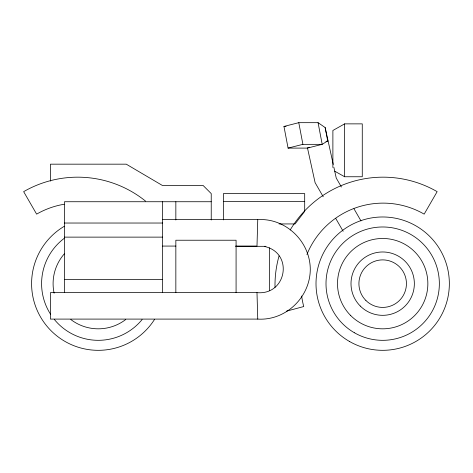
<?xml version="1.0" encoding="UTF-8"?>
<svg xmlns="http://www.w3.org/2000/svg" width="473" height="473" viewBox="0 0 473 473"><rect width="100%" height="100%" fill="white"/><g stroke="black" fill="none" stroke-linecap="round" stroke-linejoin="round"><path stroke-width="0.71" d="M264.815 246.522C293.875 253.203 286.549 295.483 256.993 292.633L50.445 292.633L50.445 319.092L257.755 319.092C285.739 320.854 310.193 297.233 310.282 269.35C310.193 241.466 285.739 217.846 257.755 219.614L256.993 246.072L235.613 246.072M334.742 171.191L344.64 176.754L362.271 176.754L362.271 123.867L344.64 123.867L332.886 130.477L332.886 167.489M333.264 164.486L325.146 127.544L318.069 122.678L298.782 122.678L283.96 126.439L288.075 148.102L307.367 148.102L309.336 147.239M286.336 311.204L303.743 306.539A82.148 82.148 0 0 1 301.65 295.997M288.075 148.102L302.903 144.342L322.19 144.342L327.688 140.913L325.146 127.544M307.367 148.102L322.19 144.342L318.069 122.678M325.968 141.38L328.085 140.913M283.96 126.439L286.1 126.439M223.404 201.557L304.689 201.557M211.23 201.735L64.476 201.735L64.476 292.633M162.617 219.614L257.755 219.614M64.476 223.031L162.617 223.031M279.023 223.936L295.063 223.936L304.689 211.396L304.689 193.599L223.404 193.599L223.404 219.898M64.476 237.127L162.617 237.127M162.617 246.072L175.891 246.072M235.856 246.321L265.909 246.321M64.476 279.407L162.617 279.407M341.411 187.012L336.244 178.061L333.891 167.347M353.964 208.753L360.976 220.903M323.225 196.756L315.113 182.702L307.503 148.061M335.765 218.479L343.144 231.256M298.782 122.678L302.903 144.342M256.993 292.633L257.755 319.092M344.64 123.867L344.64 176.754M269.545 247.787L269.545 290.452M236.08 292.633L236.08 240.231L175.844 240.231L175.844 292.633M211.23 220.004L211.23 193.599L203.1 185.469L162.393 185.469L126.261 164.172L50.445 164.172L50.445 181.112M175.844 201.735L175.844 220.004M162.617 201.735L162.617 292.633M64.127 204.253A82.148 82.148 0 0 0 36.628 214.133L23.65 191.654A108.104 108.104 0 0 1 145.518 201.09M275.014 287.43A108.104 108.104 0 0 1 279.052 255.911M290.197 229.984A108.104 108.104 0 0 1 437.147 191.654L424.169 214.133A82.148 82.148 0 0 0 306.924 254.504M154.505 319.458A66.669 66.669 0 0 1 50.363 330.024A66.669 66.669 0 0 1 64.31 226.277M142.125 319.541A56.671 56.671 0 0 1 54.413 319.541M50.652 314.385A56.671 56.671 0 0 1 64.05 238.475M125.771 319.488A45.172 45.172 0 0 1 70.767 319.488M54.117 293.201A45.172 45.172 0 0 1 64.31 253.859M349.346 341.388A66.669 66.669 0 0 0 449.35 283.652A66.669 66.669 0 0 0 349.346 225.911A66.669 66.669 0 0 0 349.346 341.388M354.342 332.732A56.671 56.671 0 0 0 439.352 283.652A56.671 56.671 0 0 0 354.342 234.573A56.671 56.671 0 0 0 354.342 332.732M350.735 315.592A45.172 45.172 0 0 0 426.315 295.341A45.172 45.172 0 0 0 370.986 240.018A45.172 45.172 0 0 0 350.735 315.592M360.278 306.049A31.679 31.679 0 0 0 413.278 291.853A31.679 31.679 0 0 0 374.48 253.055A31.679 31.679 0 0 0 360.278 306.049M365.877 300.45A23.756 23.756 0 0 0 405.627 289.801A23.756 23.756 0 0 0 376.532 260.7A23.756 23.756 0 0 0 365.877 300.45"/></g></svg>
